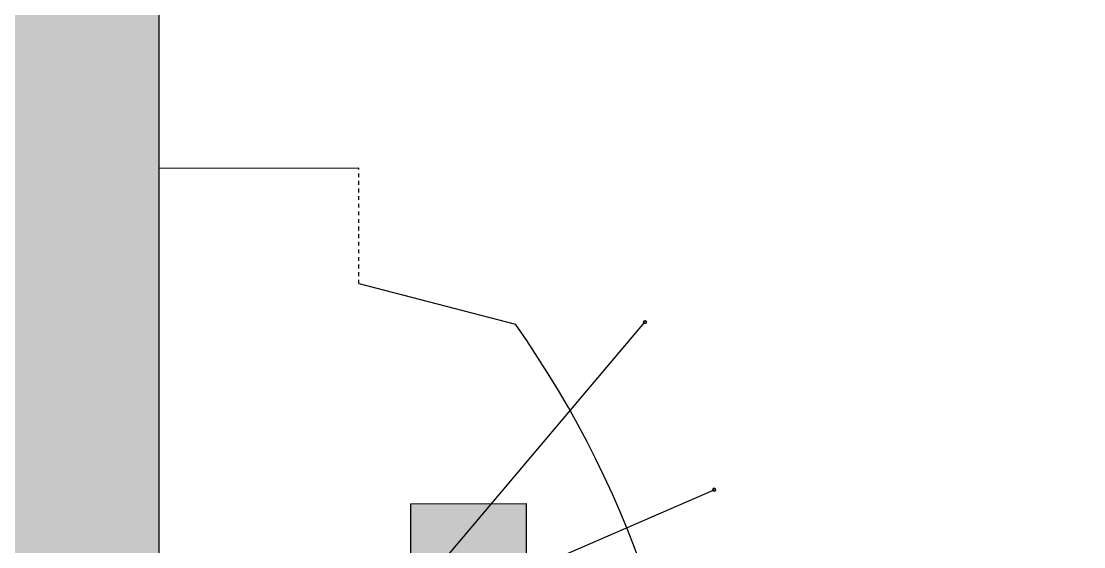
# Model space of a CAD drawing. Extents: x 25 to 394, y 90 to 639.
# Drawn here: x 248.98 to 276.91, y 510.57 to 524.39 of the extents above; entities that cross this region are included whole.
import ezdxf

# ---------------------------------------------------------------- set-up
doc = ezdxf.new("R2010")
doc.units = 0
doc.header["$MEASUREMENT"] = 0
doc.linetypes.add('HIDDEN', pattern=[0.25, 0.125, -0.125])
doc.layers.get('0').update_dxf_attribs({"linetype": 'CONTINUOUS'})
for name, color, linetype in [('DIM', 5, 'CONTINUOUS'), ('FURNITURE', 144, 'CONTINUOUS'), ('FURNTIURE', 7, 'CONTINUOUS'), ('LINE', 7, 'CONTINUOUS')]:
    doc.layers.add(name, color=color, linetype=linetype)

# ---------------------------------------------------------------- blocks, each defined once
blk = doc.blocks.new("50'X96'-G64")
at = {"layer": 'FURNTIURE', "color": 7, "linetype": 'CONTINUOUS'}
blk.add_line((1373.987, 870.294), (1373.987, 870.294), dxfattribs=at)
blk = doc.blocks.new("50'X96'-G65")
at = {"layer": 'FURNTIURE', "color": 7, "linetype": 'CONTINUOUS'}
blk.add_line((1373.987, 870.294), (1373.987, 870.294), dxfattribs=at)
blk = doc.blocks.new("50'X96'-G58")
at = {"layer": 'FURNTIURE', "color": 7, "linetype": 'CONTINUOUS'}
for p, q in [((1357.85, 884.015), (1365.33, 866.699)), ((1357.85, 884.015), (1374.039, 870.286)), ((1364.622, 882.474), (1322.622, 882.474)), ((1364.622, 882.474), (1364.622, 876.474)), ((1364.622, 876.474), (1322.622, 876.474)), ((1364.622, 876.474), (1361.622, 876.474))]:
    blk.add_line(p, q, dxfattribs=at)
for points in [[(1373.967, 870.286, 1), (1374.111, 870.286, 1)], [(1373.967, 870.286, 1), (1374.111, 870.286, 1)], [(1373.967, 870.286, 1), (1374.111, 870.286, 1)], [(1365.258, 866.7, 1), (1365.401, 866.7, 1)], [(1365.258, 866.7, 1), (1365.401, 866.7, 1)], [(1365.258, 866.7, 1), (1365.401, 866.7, 1)]]:
    blk.add_lwpolyline(points, format="xyb", close=True, dxfattribs=at)
for centre in [(1374.039, 870.286), (1365.329, 866.7)]:
    blk.add_circle(centre, 0.0718, dxfattribs=at)
at = {"layer": 'FURNTIURE', "color": 253, "linetype": 'CONTINUOUS'}
for points in [[(1364.622, 882.474), (1322.622, 882.474), (1325.622, 876.474)], [(1364.622, 882.474), (1325.622, 876.474), (1364.622, 876.474)]]:
    blk.add_solid(points, dxfattribs=at)
at = {"layer": 'FURNTIURE'}
for name in ["50'X96'-G64", "50'X96'-G65"]:
    blk.add_blockref(name, (0, 0), dxfattribs=at)
blk = doc.blocks.new("50'X96'-G57")
blk.add_blockref("50'X96'-G58", (0, 0))
blk = doc.blocks.new('A$C2B627B83')
at = {"layer": 'FURNTIURE', "color": 7, "linetype": 'CONTINUOUS'}
for p, q in [((7.78, 57.192), (0, 57.182)), ((7.786, 52.692), (13.879, 51.109))]:
    blk.add_line(p, q, dxfattribs=at)
at = {"layer": 'FURNTIURE', "color": 7, "linetype": 'HIDDEN'}
blk.add_line((7.786, 52.692), (7.78, 57.192), dxfattribs=at)
at = {"layer": 'FURNTIURE', "color": 7, "linetype": 'CONTINUOUS'}
blk.add_arc((-17.913, 28.568), 38.971, 324.808, 35.3368, dxfattribs=at)
at = {"xscale": 0.7499999999999897, "yscale": 0.7499999999999897, "zscale": 0.7499999999999897, "rotation": 90.0724086965355}
blk.add_blockref("50'X96'-G57", (672.942, -978.51), dxfattribs=at)

msp = doc.modelspace()

# ---------------------------------------------------------------- hatches: boundary and pattern name
at = {"layer": 'DIM'}
h = msp.add_hatch(color=28, dxfattribs=at)
h.paths.add_polyline_path([(209.101, 531.421), (207.101, 531.421), (207.101, 526.921), (209.101, 526.921)])
h.paths.add_polyline_path([(209.101, 526.921), (211.101, 526.921), (211.101, 531.421), (209.101, 531.421)])
h.paths.add_polyline_path([(393.601, 639.421), (288.601, 639.421), (288.601, 630.421), (297.601, 630.421), (384.601, 630.421), (384.601, 570.421), (332.101, 570.421), (332.101, 565.921), (384.601, 565.921), (384.601, 405.421), (308.101, 405.421), (308.101, 409.921), (299.101, 409.921), (299.101, 400.921), (384.601, 400.921), (384.601, 273.483), (366.601, 273.483), (366.601, 264.483), (384.601, 264.483), (384.601, 144.483), (319.287, 144.483), (319.287, 135.483), (330.601, 135.483), (330.601, 139.983), (393.601, 139.983)])
h.paths.add_polyline_path([(227.101, 273.483), (227.101, 264.483), (231.601, 264.483), (231.601, 259.983), (240.601, 259.983), (240.601, 264.483), (258.601, 264.483), (258.601, 273.483)])
h.paths.add_polyline_path([(231.601, 135.483), (249.601, 135.483), (249.601, 144.483), (240.601, 144.483), (240.601, 217.983), (231.601, 217.983)])
h.paths.add_polyline_path([(170.101, 273.483), (170.101, 321.483), (165.601, 321.483), (165.601, 292.983), (135.601, 292.983), (135.601, 283.983), (161.101, 283.983), (161.101, 264.483), (173.101, 264.483), (173.101, 273.483)])
h.paths.add_polyline_path([(33.601, 405.421), (107.101, 405.421), (107.101, 384.421), (165.601, 384.421), (165.601, 379.921), (170.101, 379.921), (170.101, 414.421), (165.601, 414.421), (165.601, 388.921), (111.601, 388.921), (111.601, 409.921), (33.601, 409.921), (33.601, 565.921), (86.101, 565.921), (86.101, 570.421), (33.601, 570.421), (33.601, 630.421), (120.601, 630.421), (129.601, 630.421), (129.601, 639.421), (24.601, 639.421), (24.601, 115.983), (33.601, 115.983), (33.601, 283.983), (87.601, 283.983), (87.601, 292.983), (33.601, 292.983)])
h.paths.add_polyline_path([(211.101, 531.421), (211.101, 526.921), (228.601, 526.921), (228.601, 531.421)])
h.paths.add_polyline_path([(228.601, 531.421), (228.601, 526.921), (248.101, 526.921), (248.101, 400.921), (257.101, 400.921), (257.101, 409.921), (252.601, 409.921), (252.601, 531.421), (248.101, 531.421)])
h.paths.add_polyline_path([(129.601, 574.921), (129.601, 598.921), (120.601, 598.921), (120.601, 570.421), (116.101, 570.421), (116.101, 565.921), (129.601, 565.921)], flags=17)
h.paths.add_polyline_path([(288.601, 574.921), (288.601, 565.921), (302.101, 565.921), (302.101, 570.421), (297.601, 570.421), (297.601, 598.921), (288.601, 598.921)])
h.paths.add_polyline_path([(174.601, 526.921), (174.601, 531.421), (165.601, 531.421), (165.601, 456.421), (170.101, 456.421), (170.101, 526.921)])

# ---------------------------------------------------------------- linework, layer by layer
at = {"layer": 'LINE'}
msp.add_line((252.601, 409.921), (252.601, 531.421), dxfattribs=at)

# ---------------------------------------------------------------- block references
at = {"layer": 'FURNITURE', "ltscale": 15, "xscale": 0.6749999999956344, "yscale": 0.6749999999992724, "zscale": 0.675}
msp.add_blockref('A$C2B627B83', (252.601, 481.921), dxfattribs=at)

doc.saveas('drawing.dxf')
